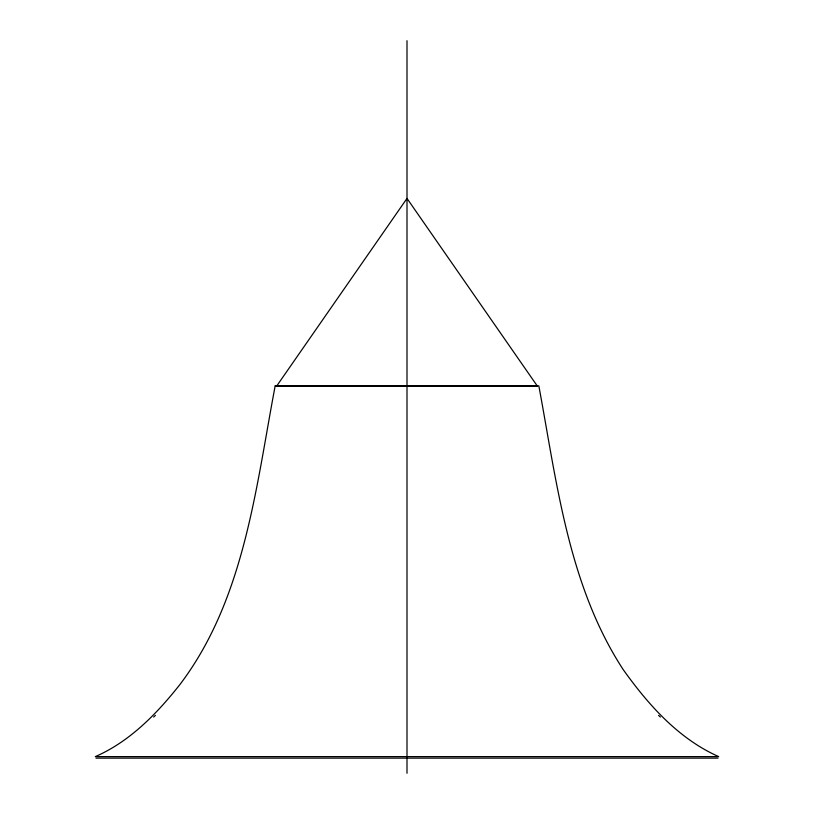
<?xml version="1.0" encoding="UTF-8"?>
<svg xmlns="http://www.w3.org/2000/svg" width="814" height="814" viewBox="0 0 814 814"><rect width="100%" height="100%" fill="white"/><g stroke="black" fill="none" stroke-linecap="round" stroke-linejoin="round"><path stroke-width="1.22" d="M370.319 386.162L276.801 385.877L407 198.413L537.199 385.877L461.09 386.141M153.632 717.063L155.423 715.364M276.801 385.877L278.123 385.836M276.801 386.172L537.199 386.172M96.001 758.129L717.999 758.129M535.877 385.836L537.199 385.877M658.577 715.364L660.368 717.063M407 40.7L407 773.3M275.173 385.877C255.861 487.555 244.607 599.206 179.904 684.554C156.888 713.685 129.884 741.534 95.319 756.613L718.681 756.613C678.428 738.746 648.178 704.639 623.097 669.454C568.264 585.297 556.817 482.214 538.827 385.877L275.173 385.877"/></g></svg>
